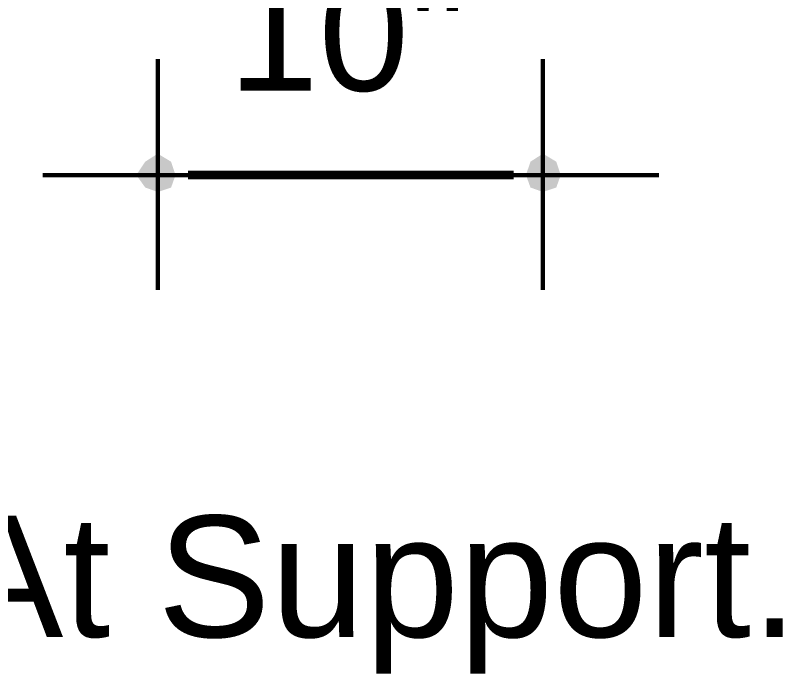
# Model space of a CAD drawing. Header units: millimetres. Extents: x 5 to 350, y 3 to 213.
# Drawn here: x 65.59 to 80.77, y 154.3 to 167.32 of the extents above; entities that cross this region are included whole.
import ezdxf

# ---------------------------------------------------------------- set-up
doc = ezdxf.new("R2010")
doc.units = ezdxf.units.MM
for name, color, linetype in [('H', 251, 'Continuous'), ('P', 255, 'Continuous'), ('T', 255, 'Continuous')]:
    doc.layers.add(name, color=color, linetype=linetype)
doc.styles.get("Standard").update_dxf_attribs({"font": 'arial.ttf'})

msp = doc.modelspace()

# ---------------------------------------------------------------- hatches: boundary and pattern name
at = {"layer": 'H', "linetype": 'Continuous'}
for points in [[(68.404, 164.165), (68.157, 164.43), (68.404, 164.588), (68.404, 164.165)], [(68.404, 164.165), (68.404, 164.588), (68.668, 164.43), (68.404, 164.165)], [(76.024, 164.165), (75.777, 164.43), (76.024, 164.588), (76.024, 164.165)], [(76.024, 164.165), (76.024, 164.588), (76.288, 164.43), (76.024, 164.165)], [(67.98, 164.165), (68.157, 164.43), (68.404, 164.165), (67.98, 164.165)], [(68.404, 164.165), (68.668, 164.43), (68.756, 164.165), (68.404, 164.165)], [(75.688, 164.165), (75.777, 164.43), (76.024, 164.165), (75.688, 164.165)], [(76.024, 164.165), (76.288, 164.43), (76.376, 164.165), (76.024, 164.165)], [(68.157, 163.918), (67.98, 164.165), (68.404, 164.165), (68.157, 163.918)], [(68.404, 163.83), (68.157, 163.918), (68.404, 164.165), (68.404, 163.83)], [(68.404, 163.83), (68.404, 164.165), (68.668, 163.918), (68.404, 163.83)], [(68.668, 163.918), (68.404, 164.165), (68.756, 164.165), (68.668, 163.918)], [(75.777, 163.918), (75.688, 164.165), (76.024, 164.165), (75.777, 163.918)], [(76.024, 163.83), (75.777, 163.918), (76.024, 164.165), (76.024, 163.83)], [(76.024, 163.83), (76.024, 164.165), (76.288, 163.918), (76.024, 163.83)], [(76.288, 163.918), (76.024, 164.165), (76.376, 164.165), (76.288, 163.918)]]:
    msp.add_hatch(color=256, dxfattribs=at).paths.add_polyline_path(points)

# ---------------------------------------------------------------- linework, layer by layer
at = {"layer": 'P'}
for points, const_width in [([(68.404, 161.89), (68.404, 166.458)], 0.085), ([(76.024, 166.458), (76.024, 161.89)], 0.085), ([(69.003, 164.165), (75.442, 164.165)], 0.169), ([(70.697, 164.165), (66.128, 164.165)], 0.085), ([(73.748, 164.165), (78.317, 164.165)], 0.085)]:
    msp.add_lwpolyline(points, dxfattribs=dict(at, const_width=const_width))

# ---------------------------------------------------------------- texts
at = {"layer": 'T', "attachment_point": 7}
for s, insert, char_height in [('{\\fArial|b0|i0|c0|p18;10"}', (69.8, 165.8), 2.3), ('{\\fArial|b0|i0|c0|p18;At Support.}', (64.3, 154.3), 2.4)]:
    msp.add_mtext(s, dxfattribs=dict(at, insert=insert, char_height=char_height))

doc.saveas('drawing.dxf')
